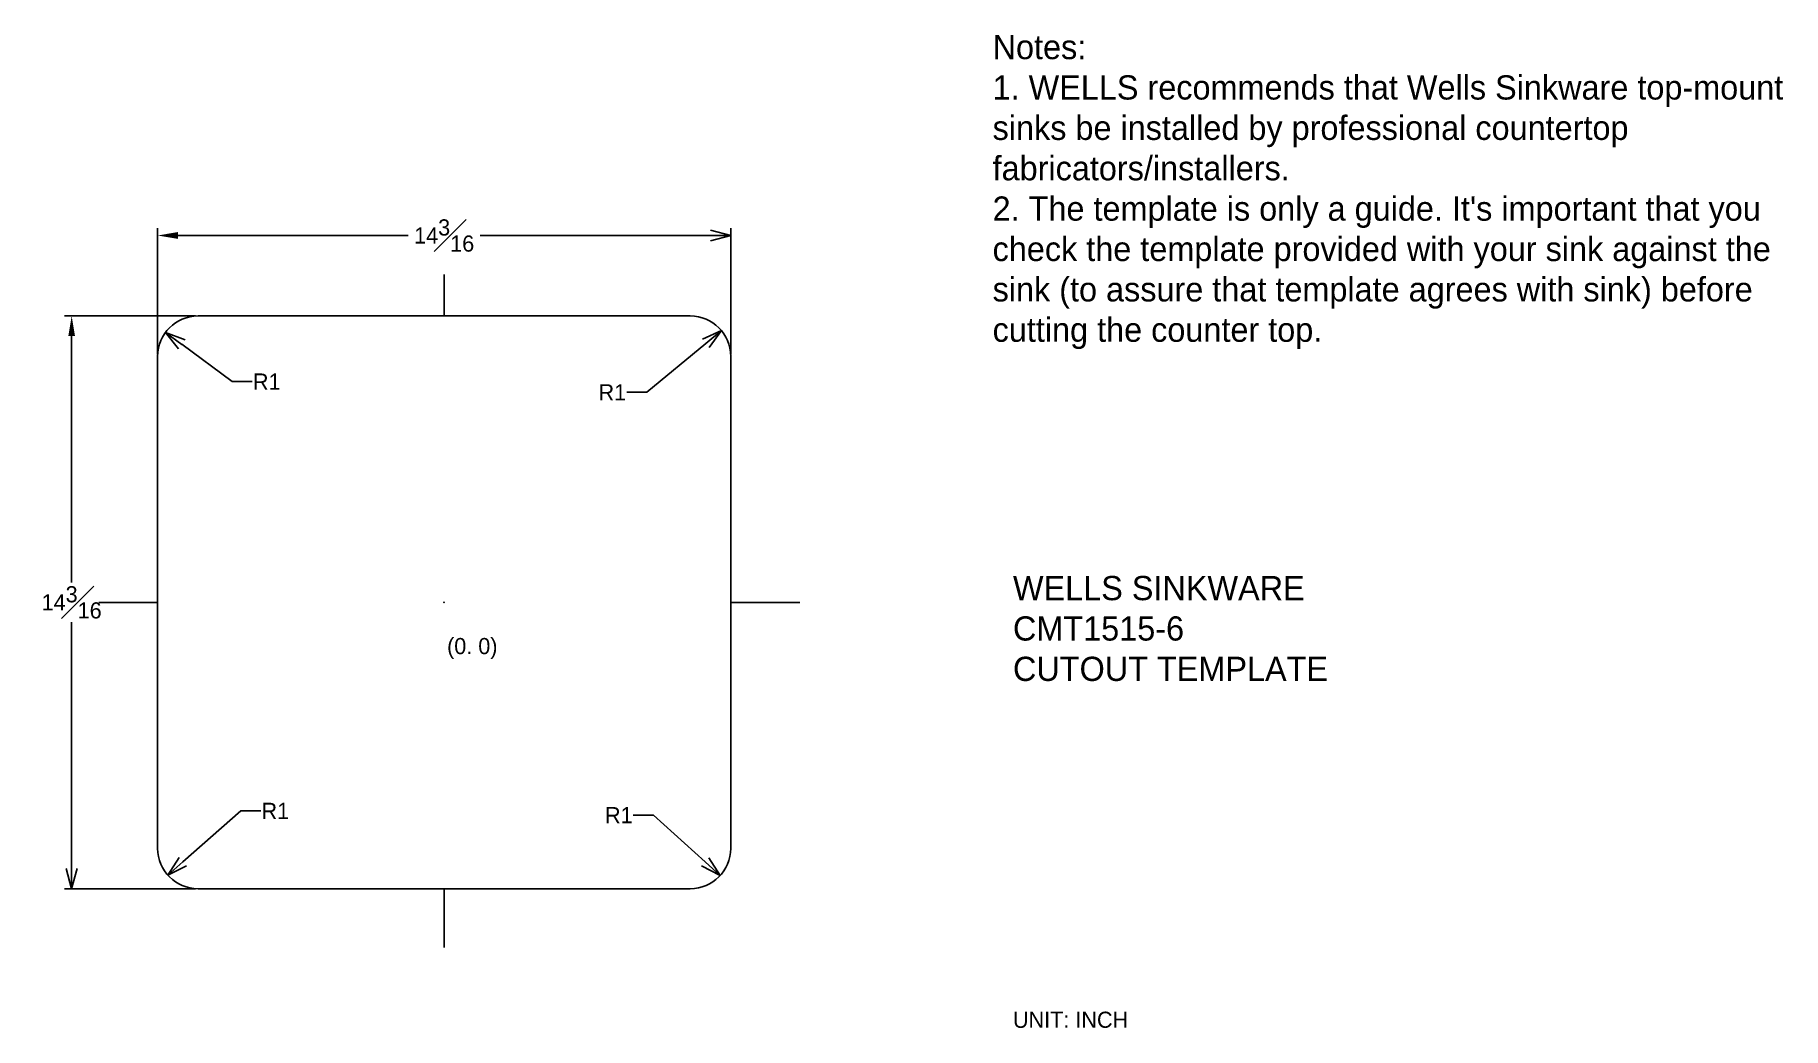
# Model space of a CAD drawing. Header units: inches. Extents: x 2 to 45.2, y 1.5 to 26.1.
import ezdxf

# ---------------------------------------------------------------- set-up
doc = ezdxf.new("R2010")
doc.units = ezdxf.units.IN
doc.header["$MEASUREMENT"] = 0
doc.dimstyles.get("Standard").update_dxf_attribs({"dimtxt": 0.18, "dimasz": 0.18, "dimexe": 0.18, "dimexo": 0.0625, "dimgap": 0.09, "dimtad": 0, "dimtih": 1, "dimtoh": 1, "dimdec": 4, "dimzin": 0, "dimdsep": 46, "dimlunit": 5, "dimtxsty": 'Standard', "dimcen": 0.09, "dimadec": 0, "dimazin": 0, "dimtfac": 1, "dimtdec": 4, "dimtofl": 0, "dimtmove": 0, "dimatfit": 3, "dimfxl": 1, "dimfrac": 1, "dimtolj": 1, "dimtzin": 0, "dimarcsym": 0})

# ---------------------------------------------------------------- blocks, each defined once
blk = doc.blocks.new('_Open30')
at = {"color": 0, "linetype": 'ByBlock', "lineweight": -2}
for p, q in [((-1, 0.268), (0, 0)), ((0, 0), (-1, -0.268)), ((0, 0), (-1, 0))]:
    blk.add_line(p, q, dxfattribs=at)
blk = doc.blocks.new('*D2')
at = {"color": 0, "lineweight": -2}
for p, q in [((5.938, 19.188), (2.691, 19.188)), ((2.871, 18.688), (2.871, 12.584)), ((2.871, 5.5), (2.871, 11.604)), ((5.938, 5), (2.691, 5))]:
    blk.add_line(p, q, dxfattribs=at)
at = {"color": 0}
blk.add_solid([(2.788, 18.688), (2.955, 18.688), (2.871, 19.188)], dxfattribs=at)
at = {"layer": 'Defpoints', "color": 0}
for p in [(6, 19.188), (2.871, 5), (6, 5)]:
    blk.add_point(p, dxfattribs=at)
at = {"color": 0, "lineweight": -2, "xscale": 0.5, "yscale": 0.5, "zscale": 0.5, "rotation": 270}
blk.add_blockref('_Open30', (2.871, 5), dxfattribs=at)
at = {"color": 40, "insert": (2.871, 12.094), "char_height": 0.4, "attachment_point": 5}
blk.add_mtext('\\A1;14{\\H1.000000x;\\S3#16;}', dxfattribs=at)
blk = doc.blocks.new('*D3')
at = {"color": 0, "lineweight": -2}
for p, q in [((5, 18.25), (5, 21.361)), ((19.188, 18.25), (19.188, 21.361)), ((5.5, 21.181), (11.204, 21.181)), ((18.688, 21.181), (12.984, 21.181))]:
    blk.add_line(p, q, dxfattribs=at)
at = {"color": 0}
blk.add_solid([(5.5, 21.265), (5.5, 21.098), (5, 21.181)], dxfattribs=at)
at = {"layer": 'Defpoints', "color": 0}
for p in [(19.188, 21.181), (5, 18.188), (19.188, 18.188)]:
    blk.add_point(p, dxfattribs=at)
at = {"color": 0, "lineweight": -2, "xscale": 0.5, "yscale": 0.5, "zscale": 0.5}
blk.add_blockref('_Open30', (19.188, 21.181), dxfattribs=at)
at = {"color": 40, "insert": (12.094, 21.181), "char_height": 0.4, "attachment_point": 5}
blk.add_mtext('\\A1;14{\\H1.000000x;\\S3#16;}', dxfattribs=at)
blk = doc.blocks.new('*D5')
at = {"color": 0, "lineweight": -2}
for p, q in [((6.844, 17.563), (5.598, 18.485)), ((7.344, 17.563), (6.844, 17.563))]:
    blk.add_line(p, q, dxfattribs=at)
at = {"layer": 'Defpoints', "color": 0}
for p in [(5.196, 18.782), (6, 18.188)]:
    blk.add_point(p, dxfattribs=at)
at = {"color": 0, "lineweight": -2, "xscale": 0.5, "yscale": 0.5, "zscale": 0.5, "rotation": 143.5002319145929}
blk.add_blockref('_Open30', (5.196, 18.782), dxfattribs=at)
at = {"color": 40, "insert": (7.701, 17.563), "char_height": 0.4, "attachment_point": 5}
blk.add_mtext('\\A1;R1', dxfattribs=at)
blk = doc.blocks.new('*D6')
at = {"color": 0, "lineweight": -2}
for p, q in [((17.115, 17.297), (18.572, 18.507)), ((16.615, 17.297), (17.115, 17.297))]:
    blk.add_line(p, q, dxfattribs=at)
at = {"layer": 'Defpoints', "color": 0}
for p in [(18.957, 18.826), (18.188, 18.188)]:
    blk.add_point(p, dxfattribs=at)
at = {"color": 0, "lineweight": -2, "xscale": 0.5, "yscale": 0.5, "zscale": 0.5, "rotation": 39.7059506877441}
blk.add_blockref('_Open30', (18.957, 18.826), dxfattribs=at)
at = {"color": 40, "insert": (16.258, 17.297), "char_height": 0.4, "attachment_point": 5}
blk.add_mtext('\\A1;R1', dxfattribs=at)
blk = doc.blocks.new('*D7')
at = {"color": 0, "lineweight": -2}
for p, q in [((7.057, 6.929), (5.624, 5.67)), ((7.557, 6.929), (7.057, 6.929))]:
    blk.add_line(p, q, dxfattribs=at)
at = {"layer": 'Defpoints', "color": 0}
for p in [(6, 6), (5.249, 5.34)]:
    blk.add_point(p, dxfattribs=at)
at = {"color": 0, "lineweight": -2, "xscale": 0.5, "yscale": 0.5, "zscale": 0.5, "rotation": 221.3207359389474}
blk.add_blockref('_Open30', (5.249, 5.34), dxfattribs=at)
at = {"color": 40, "insert": (7.914, 6.929), "char_height": 0.4, "attachment_point": 5}
blk.add_mtext('\\A1;R1', dxfattribs=at)
blk = doc.blocks.new('*D8')
at = {"color": 0, "lineweight": -2}
for p, q in [((16.775, 6.823), (17.275, 6.823)), ((17.275, 6.823), (18.559, 5.665))]:
    blk.add_line(p, q, dxfattribs=at)
at = {"layer": 'Defpoints', "color": 0}
for p in [(18.187, 6), (18.93, 5.33)]:
    blk.add_point(p, dxfattribs=at)
at = {"color": 0, "lineweight": -2, "xscale": 0.5, "yscale": 0.5, "zscale": 0.5, "rotation": 317.959792212602}
blk.add_blockref('_Open30', (18.93, 5.33), dxfattribs=at)
at = {"color": 40, "insert": (16.418, 6.823), "char_height": 0.4, "attachment_point": 5}
blk.add_mtext('\\A1;R1', dxfattribs=at)

msp = doc.modelspace()

# ---------------------------------------------------------------- linework, layer by layer
at = {"color": 1}
for p, q in [((12.09375, 20.21105), (12.09375, 19.1875)), ((3.54691, 12.09375), (5, 12.09375)), ((19.1875, 12.09375), (20.90217, 12.09375)), ((12.09375, 5), (12.09375, 3.54699))]:
    msp.add_line(p, q, dxfattribs=at)
for p, q in [((18.1875, 19.1875), (6, 19.1875)), ((5, 18.1875), (5, 6)), ((19.1875, 6), (19.1875, 18.1875)), ((6, 5), (18.1875, 5))]:
    msp.add_line(p, q)
for centre, start, end in [((6, 18.1875), 90, 180), ((18.1875, 18.1875), 0, 90), ((6, 6), 180, 270), ((18.1875, 6), 270, 0)]:
    msp.add_arc(centre, 1, start, end)
msp.add_point((12.09375, 12.09375), dxfattribs=at)

# ---------------------------------------------------------------- texts
at = {"color": 0, "insert": (25.67226, 26.14851), "char_height": 0.3, "width": 19.7290605, "attachment_point": 1}
msp.add_mtext("{\\H2x;\\C4;Notes: \\P1. WELLS recommends that Wells Sinkware top-mount sinks be installed by professional countertop fabricators/installers. \\P2. The template is only a guide. It's important that you check the template provided with your sink against the sink (to assure that template agrees with sink) before cutting the counter top.}", dxfattribs=at)
at = {"color": 102, "attachment_point": 1}
for s, insert, char_height, width in [('{\\C3;WELLS SINKWARE\\PCMT1515-6 \\PCUTOUT TEMPLATE}', (26.17645, 12.74713), 0.6, 10.8419389), ('{\\C1;(0. 0)}', (12.16591, 11.21056), 0.4, 5.71), ('{\\C3;UNIT: INCH}', (26.17645, 1.95448), 0.4, 4.6122211)]:
    msp.add_mtext(s, dxfattribs=dict(at, insert=insert, char_height=char_height, width=width))

# ---------------------------------------------------------------- dimensions: what is measured, and where the dimension line sits
at = {"color": 3}
dim = msp.add_linear_dim(base=(19.1875, 21.18136), p1=(5, 18.1875), p2=(19.1875, 18.1875), dimstyle='Standard', override={"dimtxt": 0.4, "dimasz": 0.5, "dimblk2": 'Open30', "dimsah": 1, "dimclrt": 40, "dimtmove": 1}, dxfattribs=at)
dim.commit()
dim.dimension.update_dxf_attribs({"geometry": '*D3', "text_midpoint": (12.09375, 21.18136)})
dim = msp.add_linear_dim(base=(2.87128, 5), p1=(6, 19.1875), p2=(6, 5), angle=90, dimstyle='Standard', override={"dimtxt": 0.4, "dimasz": 0.5, "dimblk2": 'Open30', "dimsah": 1, "dimclrt": 40, "dimtmove": 1}, dxfattribs=at)
dim.commit()
dim.dimension.update_dxf_attribs({"geometry": '*D2', "text_midpoint": (2.87128, 12.09375)})
for center, mpoint, picture, middle in [((6, 18.1875), (5.19614, 18.78232), '*D5', (6.84418, 17.56284)), ((18.1875, 18.1875), (18.95683, 18.82635), '*D6', (17.11512, 17.29701)), ((6, 6), (5.24897, 5.33973), '*D7', (7.05705, 6.92932)), ((18.1875, 6), (18.93018, 5.33035), '*D8', (17.27477, 6.82298))]:
    dim = msp.add_radius_dim(center=center, mpoint=mpoint, dimstyle='Standard', override={"dimtxt": 0.4, "dimasz": 0.5, "dimblk2": 'Open30', "dimsah": 1, "dimclrt": 40, "dimtmove": 1}, dxfattribs=at)
    dim.commit()
    dim.dimension.update_dxf_attribs({"geometry": picture, "text_midpoint": middle, "dimtype": 164})

doc.saveas('drawing.dxf')
